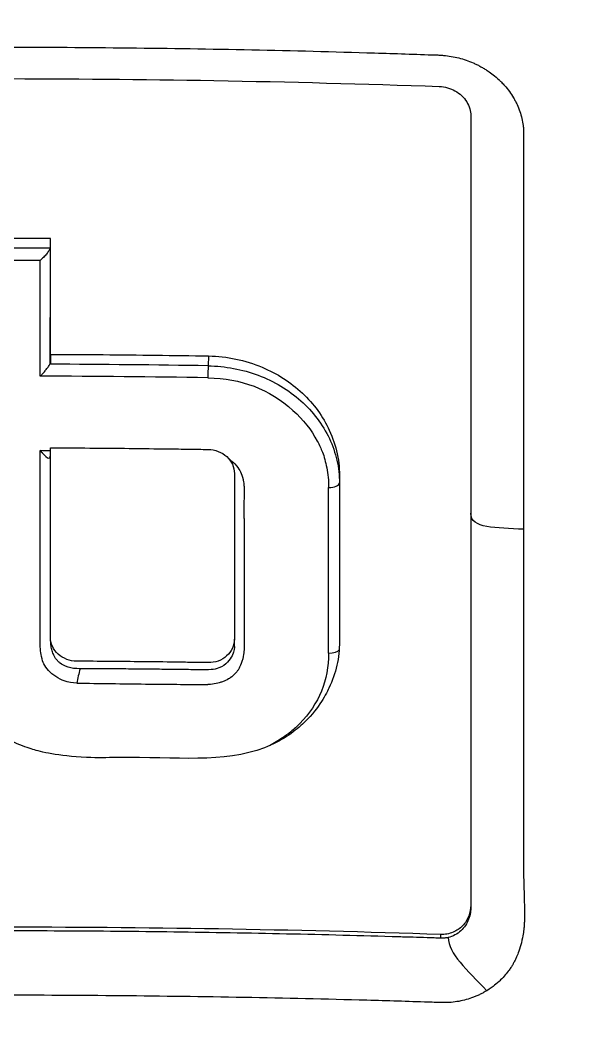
# Model space of a CAD drawing. Header units: millimetres. Extents: x 0 to 4378, y 0 to 2376.
# Drawn here: x 777.65 to 788.69, y 1218.97 to 1238.5 of the extents above; entities that cross this region are included whole.
import ezdxf

# ---------------------------------------------------------------- set-up
doc = ezdxf.new("R2010")
doc.units = ezdxf.units.MM
doc.header["$LTSCALE"] = 0.2

# ---------------------------------------------------------------- blocks, each defined once
blk = doc.blocks.new('Blk$A22R2-0W24F')
for p, q in [((4.109, 629.682), (4.099, 629.49)), ((6.661, 627.288), (6.661, 627.204)), ((6.661, 627.204), (6.661, 627.204)), ((6.661, 627.204), (6.661, 624.108)), ((4.612, 625.011), (4.612, 625.01)), ((4.612, 624.153), (4.612, 624.151)), ((4.612, 624.011), (4.612, 624.151)), ((4.612, 624.011), (4.612, 624.011)), ((6.661, 624.108), (6.661, 624.077)), ((9.223, 618.959), (9.223, 618.907)), ((8.636, 618.388), (8.636, 618.315))]:
    blk.add_line(p, q)
for centre, major_axis, ratio, start_param, end_param in [((-0.038, 580.584), (112.94, 0.001), 0.455035, 1.561382, 1.579529), ((1.011, 573.439), (-0.006, -121.689), 0.000108, 2.051554, 2.07261), ((-0.039, 580.395), (112.94, 0), 0.455035, 1.561444, 1.579474), ((-0.038, 580.087), (112.777, 0.001), 0.456318, 1.563155, 1.577755), ((0.805, 573.431), (-0.007, -121.311), 0.000144, 2.0493, 2.070401), ((-0.045, 577.037), (115.256, 0.001), 0.455395, 1.534828, 1.561593), ((4.102, 629.348), (-0.003, -0.2), 0.031982, 3.927441, 5.191549), ((-0.044, 576.762), (115.144, 0.001), 0.456195, 1.534844, 1.563257), ((1.217, 659.411), (66.45, -1), 0.475089, 4.713614, 4.716646), ((5.034, 628.893), (0.611, 1.338), 0.127091, 3.541802, 3.562666), ((6.461, 627.204), (0.2, 0), 0.443947, 4.656815, 6.283178), ((6.409, 573.647), (-0.012, -120.439), 0.000332, 2.001047, 2.030795), ((6.461, 623.965), (0.2, 0), 0.417098, 4.657598, 6.058479), ((1.649, 623.457), (0.162, 0.672), 0.107956, 1.419805, 1.839614), ((1.365, 651.283), (-86.564, 1.586), 0.323181, 1.578695, 1.59423), ((1.365, 651.283), (-86.564, 1.586), 0.323181, 1.59423, 1.60826)]:
    blk.add_ellipse(centre, major_axis=major_axis, ratio=ratio, start_param=start_param, end_param=end_param)
for points, knots in [([(-0.102, 651.991), (0.156, 651.991), (0.426, 651.989), (0.708, 651.985), (0.969, 651.981), (1.24, 651.974), (1.522, 651.965), (2.03, 651.949), (2.571, 651.923), (3.144, 651.885), (3.658, 651.85), (4.197, 651.806), (4.762, 651.749), (5.279, 651.698), (5.816, 651.635), (6.375, 651.56), (6.892, 651.491), (7.427, 651.411), (7.98, 651.318), (8.497, 651.231), (9.029, 651.133), (9.575, 651.022), (10.58, 650.818), (11.633, 650.572), (12.731, 650.273), (12.936, 650.217), (13.143, 650.159), (13.351, 650.099), (13.946, 649.928), (14.776, 649.679), (15.827, 649.315), (16.69, 649.016), (17.702, 648.638), (18.847, 648.151), (19.745, 647.769), (20.726, 647.32), (21.777, 646.785), (22.671, 646.331), (23.617, 645.815), (24.604, 645.226), (24.965, 645.011), (25.332, 644.785), (25.703, 644.55), (26.248, 644.205), (26.785, 643.848), (27.314, 643.482), (28.197, 642.871), (29.058, 642.23), (29.896, 641.561), (30.318, 641.224), (30.733, 640.88), (31.143, 640.53), (31.547, 640.184), (31.945, 639.832), (32.336, 639.473), (33.125, 638.75), (33.888, 638), (34.625, 637.226), (34.993, 636.839), (35.354, 636.446), (35.709, 636.047), (35.783, 635.963), (35.857, 635.879), (35.931, 635.795), (36.024, 635.689), (36.303, 635.373), (36.752, 634.833), (37.025, 634.503), (37.361, 634.089), (37.752, 633.585), (38.042, 633.21), (38.363, 632.785), (38.709, 632.306), (38.858, 632.099), (39.012, 631.882), (39.17, 631.655), (39.317, 631.445), (39.468, 631.225), (39.621, 630.997), (39.741, 630.818), (39.863, 630.635), (39.986, 630.445), (40.157, 630.185), (40.324, 629.922), (40.489, 629.658), (40.63, 629.433), (40.768, 629.206), (40.905, 628.979), (41.042, 628.751), (41.177, 628.522), (41.31, 628.293), (41.447, 628.057), (41.587, 627.809), (41.717, 627.576), (41.839, 627.358), (41.951, 627.154), (42.086, 626.901), (42.22, 626.649), (42.377, 626.35), (42.524, 626.064), (42.67, 625.777), (42.806, 625.503), (42.944, 625.218), (43.044, 625.011), (43.143, 624.805), (43.24, 624.598), (43.276, 624.52), (43.312, 624.442), (43.348, 624.364), (43.48, 624.078), (43.609, 623.79), (43.735, 623.502), (43.798, 623.358), (43.86, 623.214), (43.922, 623.069), (43.984, 622.924), (44.044, 622.779), (44.105, 622.634), (44.225, 622.343), (44.342, 622.051), (44.457, 621.758), (44.686, 621.173), (44.903, 620.582), (45.11, 619.989), (45.213, 619.692), (45.313, 619.394), (45.41, 619.095), (45.508, 618.797), (45.602, 618.497), (45.694, 618.197), (45.739, 618.046), (45.784, 617.896), (45.828, 617.745), (45.872, 617.595), (45.916, 617.444), (45.959, 617.293), (46.041, 616.999), (46.121, 616.704), (46.197, 616.409), (46.2, 616.401), (46.202, 616.392), (46.204, 616.384), (46.283, 616.08), (46.358, 615.775), (46.43, 615.469), (46.502, 615.164), (46.57, 614.858), (46.636, 614.551), (46.668, 614.397), (46.7, 614.243), (46.731, 614.09), (46.762, 613.936), (46.792, 613.782), (46.821, 613.628), (46.879, 613.319), (46.934, 613.011), (46.986, 612.701), (47.017, 612.518), (47.046, 612.336), (47.074, 612.153), (47.075, 612.15), (47.076, 612.146), (47.076, 612.142), (47.085, 612.085), (47.104, 611.961), (47.132, 611.771), (47.153, 611.627), (47.178, 611.446), (47.207, 611.226), (47.223, 611.108), (47.24, 610.979), (47.257, 610.839), (47.274, 610.695), (47.293, 610.539), (47.312, 610.372), (47.325, 610.256), (47.338, 610.134), (47.351, 610.007), (47.354, 609.972), (47.358, 609.938), (47.361, 609.904), (47.397, 609.546), (47.425, 609.233), (47.446, 608.967), (47.497, 608.315), (47.514, 607.942), (47.519, 607.852), (47.533, 607.598), (47.544, 607.344), (47.553, 607.09), (47.564, 606.777), (47.571, 606.463), (47.575, 606.15), (47.577, 606.01), (47.578, 605.869), (47.579, 605.729), (47.58, 605.556), (47.58, 605.383), (47.579, 605.209), (47.577, 605.009), (47.575, 604.809), (47.571, 604.609), (47.565, 604.253), (47.555, 603.198), (47.41, 601.452), (47.408, 601.422), (47.405, 601.392), (47.403, 601.362), (47.299, 600.143), (47.151, 598.927), (46.96, 597.718), (46.81, 596.776), (46.635, 595.838), (46.435, 594.905), (46.371, 594.611), (46.306, 594.317), (46.237, 594.024), (45.952, 592.801), (45.624, 591.588), (45.254, 590.388), (45.152, 590.058), (45.047, 589.729), (44.939, 589.401), (44.855, 589.145), (44.765, 588.877), (44.668, 588.596), (44.479, 588.052), (44.266, 587.461), (44.021, 586.825), (43.912, 586.541), (43.797, 586.248), (43.676, 585.947), (43.562, 585.663), (43.443, 585.372), (43.317, 585.074), (43.198, 584.791), (43.073, 584.502), (42.943, 584.207), (42.923, 584.162), (42.903, 584.116), (42.882, 584.07), (42.779, 583.838), (42.67, 583.596), (42.555, 583.346), (42.313, 582.817), (42.042, 582.248), (41.74, 581.641), (41.476, 581.11), (41.187, 580.55), (40.872, 579.961), (40.329, 578.947), (39.706, 577.849), (38.988, 576.679), (38.47, 575.834), (37.903, 574.951), (37.281, 574.036)], [0, 0, 0, 0, 0.0108915, 0.0108915, 0.0108915, 0.020974, 0.020974, 0.020974, 0.0391503, 0.0391503, 0.0391503, 0.0554178, 0.0554178, 0.0554178, 0.0702751, 0.0702751, 0.0702751, 0.0840358, 0.0840358, 0.0840358, 0.0969119, 0.0969119, 0.0969119, 0.1205769, 0.1205769, 0.1205769, 0.125, 0.125, 0.125, 0.1638961, 0.1638961, 0.1638961, 0.1958374, 0.1958374, 0.1958374, 0.2208888, 0.2208888, 0.2208888, 0.2422005, 0.2422005, 0.2422005, 0.25, 0.25, 0.25, 0.2678209, 0.2678209, 0.2678209, 0.2975362, 0.2975362, 0.2975362, 0.3125, 0.3125, 0.3125, 0.3272656, 0.3272656, 0.3272656, 0.3570095, 0.3570095, 0.3570095, 0.3718814, 0.3718814, 0.3718814, 0.375, 0.375, 0.375, 0.3991671, 0.3991671, 0.3991671, 0.4139157, 0.4139157, 0.4139157, 0.4249028, 0.4249028, 0.4249028, 0.429655, 0.429655, 0.429655, 0.4340613, 0.4340613, 0.4340613, 0.4375, 0.4375, 0.4375, 0.4468814, 0.4468814, 0.4468814, 0.4548932, 0.4548932, 0.4548932, 0.4629051, 0.4629051, 0.4629051, 0.4712008, 0.4712008, 0.4712008, 0.4789288, 0.4789288, 0.4789288, 0.4866568, 0.4866568, 0.4866568, 0.4943848, 0.4943848, 0.4943848, 0.5, 0.5, 0.5, 0.502414, 0.502414, 0.502414, 0.5112437, 0.5112437, 0.5112437, 0.5156585, 0.5156585, 0.5156585, 0.5200734, 0.5200734, 0.5200734, 0.528903, 0.528903, 0.528903, 0.5465624, 0.5465624, 0.5465624, 0.555392, 0.555392, 0.555392, 0.5642217, 0.5642217, 0.5642217, 0.5686366, 0.5686366, 0.5686366, 0.5730514, 0.5730514, 0.5730514, 0.5816327, 0.5816327, 0.5816327, 0.5818813, 0.5818813, 0.5818813, 0.5907202, 0.5907202, 0.5907202, 0.5995591, 0.5995591, 0.5995591, 0.6039786, 0.6039786, 0.6039786, 0.6083981, 0.6083981, 0.6083981, 0.6172371, 0.6172371, 0.6172371, 0.622449, 0.622449, 0.622449, 0.6229413, 0.6229413, 0.6229413, 0.6298917, 0.6298917, 0.6298917, 0.6351416, 0.6351416, 0.6351416, 0.6379546, 0.6379546, 0.6379546, 0.6408496, 0.6408496, 0.6408496, 0.6428571, 0.6428571, 0.6428571, 0.6433986, 0.6433986, 0.6433986, 0.6491487, 0.6491487, 0.6491487, 0.6632653, 0.6632653, 0.6632653, 0.6704637, 0.6704637, 0.6704637, 0.6793393, 0.6793393, 0.6793393, 0.6833065, 0.6833065, 0.6833065, 0.6882149, 0.6882149, 0.6882149, 0.6938776, 0.6938776, 0.6938776, 0.7239727, 0.7239727, 0.7239727, 0.7244898, 0.7244898, 0.7244898, 0.7589042, 0.7589042, 0.7589042, 0.7857143, 0.7857143, 0.7857143, 0.7941949, 0.7941949, 0.7941949, 0.8295621, 0.8295621, 0.8295621, 0.8392857, 0.8392857, 0.8392857, 0.849008, 0.849008, 0.849008, 0.8678821, 0.8678821, 0.8678821, 0.876305, 0.876305, 0.876305, 0.8842189, 0.8842189, 0.8842189, 0.8917062, 0.8917062, 0.8917062, 0.8928571, 0.8928571, 0.8928571, 0.9031342, 0.9031342, 0.9031342, 0.9247967, 0.9247967, 0.9247967, 0.9437386, 0.9437386, 0.9437386, 0.9764071, 0.9764071, 0.9764071, 1, 1, 1, 1]), ([(-0.102, 648.438), (0.137, 648.439), (0.775, 648.439), (2.256, 648.363), (2.846, 648.318), (3.826, 648.222), (4.218, 648.177), (6.163, 647.929), (7.717, 647.643), (10.268, 647.033), (11.281, 646.753), (13.612, 646.018), (14.92, 645.536), (17.91, 644.268), (19.566, 643.436), (23.279, 641.257), (25.287, 639.831), (27.639, 637.818), (28.123, 637.384), (28.831, 636.715), (29.063, 636.491), (29.52, 636.039), (29.745, 635.81), (30.083, 635.459), (30.196, 635.34), (30.533, 634.981), (30.751, 634.743), (31.179, 634.265), (31.387, 634.026), (31.695, 633.664), (31.797, 633.543), (32.004, 633.293), (32.11, 633.164), (32.318, 632.906), (32.422, 632.777), (32.731, 632.385), (32.936, 632.117), (33.317, 631.61), (33.5, 631.36), (33.858, 630.859), (34.031, 630.61), (34.546, 629.849), (34.878, 629.331), (35.535, 628.253), (35.861, 627.686), (36.44, 626.618), (36.695, 626.12), (37.019, 625.451), (37.086, 625.31), (37.418, 624.602), (37.667, 624.033), (38.019, 623.169), (38.133, 622.879), (38.352, 622.302), (38.458, 622.012), (38.662, 621.43), (38.759, 621.142), (38.9, 620.703), (38.948, 620.554), (39.038, 620.263), (39.08, 620.122), (39.167, 619.828), (39.21, 619.681), (39.329, 619.26), (39.406, 618.973), (40.042, 616.5), (40.401, 614.267), (40.565, 611.813), (40.577, 611.605), (40.597, 611.188), (40.606, 610.984), (40.619, 610.583), (40.623, 610.385), (40.629, 609.994), (40.631, 609.803), (40.63, 609.424), (40.629, 609.235), (40.62, 608.695), (40.609, 608.334), (40.562, 607.294), (40.51, 606.608), (40.413, 605.663), (40.38, 605.37), (40.325, 604.94), (40.307, 604.803), (40.251, 604.398), (40.211, 604.132), (40.129, 603.617), (40.086, 603.37), (39.957, 602.658), (39.863, 602.195), (39.581, 600.926), (39.374, 600.125), (38.965, 598.735), (38.775, 598.143), (38.262, 596.676), (37.92, 595.806), (37.358, 594.521), (37.163, 594.096), (36.857, 593.463), (36.754, 593.253), (36.595, 592.94), (36.541, 592.836), (36.461, 592.68), (36.434, 592.628), (36.393, 592.55), (36.379, 592.524), (36.352, 592.472), (36.338, 592.446), (36.325, 592.42)], [0.000492, 0.000492, 0.000492, 0.000492, 0.070477, 0.070477, 0.116784, 0.116784, 0.147598, 0.147598, 0.270163, 0.270163, 0.35129, 0.35129, 0.459378, 0.459378, 0.603543, 0.603543, 0.795477, 0.795477, 0.846759, 0.846759, 0.872247, 0.872247, 0.897546, 0.897546, 0.910816, 0.910816, 0.936058, 0.936058, 0.961053, 0.961053, 0.973407, 0.973407, 0.986612, 0.986612, 0.999925, 0.999925, 1.026343, 1.026343, 1.051465, 1.051465, 1.076258, 1.076258, 1.125243, 1.125243, 1.177878, 1.177878, 1.224985, 1.224985, 1.237745, 1.237745, 1.287061, 1.287061, 1.311764, 1.311764, 1.336615, 1.336615, 1.361333, 1.361333, 1.372959, 1.372959, 1.384222, 1.384222, 1.395507, 1.395507, 1.41867, 1.41867, 1.596072, 1.596072, 1.612752, 1.612752, 1.628768, 1.628768, 1.644172, 1.644172, 1.659003, 1.659003, 1.673475, 1.673475, 1.702106, 1.702106, 1.756638, 1.756638, 1.781274, 1.781274, 1.792708, 1.792708, 1.814679, 1.814679, 1.835454, 1.835454, 1.874477, 1.874477, 1.942807, 1.942807, 1.994085, 1.994085, 2.070998, 2.070998, 2.109452, 2.109452, 2.128666, 2.128666, 2.138273, 2.138273, 2.143077, 2.143077, 2.145479, 2.145479, 2.147874, 2.147874, 2.147874, 2.147874]), ([(-0.102, 645.314), (-0.044, 645.315), (0, 645.315), (0.1, 645.314), (0.151, 645.314), (0.303, 645.313), (0.404, 645.312), (0.711, 645.306), (0.917, 645.301), (1.557, 645.278), (1.994, 645.254), (3.505, 645.141), (4.595, 645.01), (8.024, 644.454), (10.361, 643.862), (13.132, 642.911), (13.642, 642.725), (15.381, 642.053), (16.59, 641.521), (18.503, 640.569), (19.224, 640.183), (20.853, 639.249), (21.752, 638.687), (23.396, 637.568), (24.145, 637.019), (25.264, 636.138), (25.647, 635.824), (27.921, 633.889), (29.652, 632.105), (31.949, 629.222), (32.661, 628.234), (33.981, 626.196), (34.59, 625.145), (35.685, 623.011), (36.173, 621.93), (37.039, 619.721), (37.417, 618.593), (39.027, 612.839), (39.352, 608.059), (38.536, 602.219), (38.331, 601.128), (37.688, 598.424), (37.186, 596.825), (36.263, 594.482), (35.927, 593.711), (35.198, 592.189), (34.807, 591.438), (34.388, 590.701)], [0.000001, 0.000001, 0.000001, 0.000001, 0.017289, 0.017289, 0.034993, 0.034993, 0.070506, 0.070506, 0.142461, 0.142461, 0.294734, 0.294734, 0.67969, 0.67969, 1.52071, 1.52071, 1.712137, 1.712137, 2.17847, 2.17847, 2.468632, 2.468632, 2.845677, 2.845677, 3.177241, 3.177241, 3.354712, 3.354712, 4.246918, 4.246918, 4.688059, 4.688059, 5.129475, 5.129475, 5.562211, 5.562211, 5.997516, 5.997516, 7.753462, 7.753462, 8.159608, 8.159608, 8.770872, 8.770872, 9.07783, 9.07783, 9.385555, 9.385555, 9.385555, 9.385555]), ([(0.001, 635.713), (0.801, 635.712), (1.601, 635.708), (2.4, 635.7), (3.2, 635.692), (4, 635.68), (4.8, 635.664), (5.599, 635.648), (6.398, 635.628), (7.197, 635.604), (7.596, 635.592), (7.995, 635.579), (8.394, 635.565), (8.444, 635.564), (8.494, 635.562), (8.544, 635.56), (8.569, 635.559), (8.594, 635.559), (8.619, 635.557), (8.644, 635.556), (8.668, 635.554), (8.693, 635.552), (8.793, 635.543), (8.892, 635.526), (8.989, 635.501), (9.085, 635.476), (9.18, 635.444), (9.27, 635.404), (9.293, 635.394), (9.315, 635.384), (9.338, 635.373), (9.349, 635.368), (9.36, 635.362), (9.371, 635.357), (9.376, 635.354), (9.382, 635.351), (9.387, 635.348), (9.392, 635.345), (9.398, 635.342), (9.403, 635.339), (9.425, 635.328), (9.446, 635.316), (9.467, 635.303), (9.478, 635.297), (9.488, 635.291), (9.499, 635.285), (9.509, 635.278), (9.519, 635.272), (9.529, 635.265), (9.54, 635.258), (9.55, 635.252), (9.56, 635.245), (9.593, 635.222), (9.626, 635.199), (9.657, 635.174), (9.699, 635.142), (9.738, 635.108), (9.775, 635.073), (9.791, 635.058), (9.807, 635.043), (9.823, 635.027)], [-0.2887059, -0.2887059, -0.2887059, -0.2887059, -0.2541581, -0.2541581, -0.2541581, -0.2195873, -0.2195873, -0.2195873, -0.1850229, -0.1850229, -0.1850229, -0.1677408, -0.1677408, -0.1677408, -0.1655805, -0.1655805, -0.1655805, -0.1645003, -0.1645003, -0.1645003, -0.1634202, -0.1634202, -0.1634202, -0.1590997, -0.1590997, -0.1590997, -0.1547791, -0.1547791, -0.1547791, -0.153699, -0.153699, -0.153699, -0.1531589, -0.1531589, -0.1531589, -0.1528889, -0.1528889, -0.1528889, -0.1526188, -0.1526188, -0.1526188, -0.1515387, -0.1515387, -0.1515387, -0.1509986, -0.1509986, -0.1509986, -0.1504586, -0.1504586, -0.1504586, -0.1499185, -0.1499185, -0.1499185, -0.1481076, -0.1481076, -0.1481076, -0.1457567, -0.1457567, -0.1457567, -0.1447486, -0.1447486, -0.1447486, -0.1447486]), ([(-8.608, 634.947), (-7.146, 634.998), (-5.683, 635.036), (-2.812, 635.085), (-1.409, 635.097), (1.404, 635.097), (2.808, 635.084), (5.68, 635.034), (7.145, 634.996), (8.609, 634.945)], [-1.723661, -1.723661, -1.723661, -1.723661, -1.283811, -1.283811, -0.862142, -0.862142, -0.440299, -0.440299, -0.000001, -0.000001, -0.000001, -0.000001]), ([(8.609, 634.945), (8.664, 634.943), (8.718, 634.934), (8.822, 634.905), (8.87, 634.885), (8.963, 634.833), (9.007, 634.801), (9.084, 634.728), (9.117, 634.688), (9.17, 634.603), (9.19, 634.557), (9.216, 634.466), (9.223, 634.42), (9.223, 634.375)], [-0.09818224, -0.09818224, -0.09818224, -0.09818224, -0.08163434, -0.08163434, -0.06586622, -0.06586622, -0.04902056, -0.04902056, -0.0323577, -0.0323577, -0.01585951, -0.01585951, -0.00000099, -0.00000099, -0.00000099, -0.00000099]), ([(9.823, 635.027), (9.843, 635.006), (9.863, 634.985), (9.882, 634.963), (9.916, 634.925), (9.947, 634.886), (9.977, 634.846), (10.006, 634.805), (10.033, 634.764), (10.058, 634.721), (10.071, 634.7), (10.083, 634.678), (10.094, 634.657), (10.106, 634.635), (10.116, 634.613), (10.127, 634.591), (10.167, 634.503), (10.199, 634.412), (10.22, 634.319), (10.231, 634.273), (10.239, 634.226), (10.245, 634.179), (10.248, 634.156), (10.25, 634.132), (10.251, 634.109), (10.253, 634.085), (10.254, 634.062), (10.254, 634.039), (10.254, 634.015), (10.254, 633.992), (10.254, 633.968), (10.254, 633.945), (10.254, 633.921), (10.254, 633.898), (10.254, 633.851), (10.254, 633.804), (10.254, 633.757), (10.254, 633.57), (10.254, 633.382), (10.254, 633.194), (10.254, 632.441), (10.254, 631.684), (10.254, 630.922), (10.254, 629.398), (10.254, 627.856), (10.254, 626.298)], [-0.1447486, -0.1447486, -0.1447486, -0.1447486, -0.1434058, -0.1434058, -0.1434058, -0.1410549, -0.1410549, -0.1410549, -0.138704, -0.138704, -0.138704, -0.1375285, -0.1375285, -0.1375285, -0.1363531, -0.1363531, -0.1363531, -0.1316512, -0.1316512, -0.1316512, -0.1293003, -0.1293003, -0.1293003, -0.1281249, -0.1281249, -0.1281249, -0.1269494, -0.1269494, -0.1269494, -0.125774, -0.125774, -0.125774, -0.1245985, -0.1245985, -0.1245985, -0.1222476, -0.1222476, -0.1222476, -0.1128439, -0.1128439, -0.1128439, -0.0752293, -0.0752293, -0.0752293, 0, 0, 0, 0]), ([(9.223, 634.375), (9.223, 631.928), (9.223, 629.437), (9.223, 624.296), (9.223, 621.649), (9.223, 618.959)], [-1.719587, -1.719587, -1.719587, -1.719587, -0.870829, -0.870829, -0.000001, -0.000001, -0.000001, -0.000001]), ([(1.017, 631.785), (1.014, 631.778), (1.01, 631.771), (1.006, 631.762), (1.002, 631.754), (0.996, 631.744), (0.991, 631.734), (0.985, 631.725), (0.979, 631.715), (0.972, 631.705), (0.965, 631.694), (0.957, 631.683), (0.948, 631.672), (0.931, 631.65), (0.91, 631.628), (0.888, 631.607), (0.866, 631.585), (0.844, 631.566), (0.824, 631.548)], [0, 0, 0, 0, 0.103921, 0.103921, 0.103921, 0.219411, 0.219411, 0.219411, 0.342901, 0.342901, 0.342901, 0.470879, 0.470879, 0.470879, 0.734386, 0.734386, 0.734386, 1, 1, 1, 1]), ([(1.025, 630.329), (1.025, 630.323), (1.025, 630.342), (1.025, 630.369), (1.025, 630.389), (1.025, 630.47), (1.025, 630.531), (1.025, 630.6), (1.025, 630.607), (1.025, 630.614)], [0.18396725, 0.18396725, 0.18396725, 0.18396725, 0.18607297, 0.18607297, 0.19239068, 0.19239068, 0.21134861, 0.21134861, 0.21352197, 0.21352197, 0.21352197, 0.21352197]), ([(1.025, 629.714), (1.025, 629.665), (1.025, 629.616), (1.025, 629.567), (1.025, 629.551), (1.022, 629.536), (1.015, 629.521)], [-1, -1, -1, -1, -0.2405559, -0.2405559, -0.2405559, 0, 0, 0, 0]), ([(1.025, 629.714), (1.368, 629.713), (1.711, 629.711), (2.053, 629.708), (2.396, 629.705), (2.739, 629.701), (3.081, 629.697), (3.424, 629.693), (3.767, 629.689), (4.109, 629.682)], [-1, -1, -1, -1, -0.666667, -0.666667, -0.666667, -0.333333, -0.333333, -0.333333, 0, 0, 0, 0]), ([(4.109, 629.682), (4.288, 629.68), (4.467, 629.659), (4.818, 629.585), (4.989, 629.531), (5.445, 629.34), (5.714, 629.168), (6.162, 628.747), (6.341, 628.499), (6.533, 628.082), (6.585, 627.927), (6.652, 627.61), (6.666, 627.449), (6.661, 627.288)], [-0.4066496, -0.4066496, -0.4066496, -0.4066496, -0.3530901, -0.3530901, -0.2996138, -0.2996138, -0.2036808, -0.2036808, -0.1075118, -0.1075118, -0.053792, -0.053792, 0, 0, 0, 0]), ([(0.824, 629.288), (0.827, 629.292), (0.831, 629.295), (0.851, 629.314), (0.868, 629.331), (0.9, 629.366), (0.915, 629.385), (0.948, 629.427), (0.964, 629.447), (0.985, 629.475), (0.992, 629.485), (1.005, 629.503), (1.012, 629.513), (1.015, 629.521)], [-0.00147192, -0.00147192, -0.00147192, -0.00147192, 0, 0, 0.0072917, 0.0072917, 0.01459354, 0.01459354, 0.02333481, 0.02333481, 0.02819873, 0.02819873, 0.03286728, 0.03286728, 0.03286728, 0.03286728]), ([(4.099, 629.49), (4.266, 629.487), (4.433, 629.471), (4.761, 629.409), (4.922, 629.364), (5.231, 629.247), (5.379, 629.176), (5.658, 629.009), (5.788, 628.913), (6.026, 628.702), (6.133, 628.586), (6.32, 628.339), (6.4, 628.207), (6.53, 627.933), (6.579, 627.79), (6.645, 627.5), (6.661, 627.352), (6.661, 627.204)], [0, 0, 0, 0, 0.125, 0.125, 0.25, 0.25, 0.375, 0.375, 0.5, 0.5, 0.625, 0.625, 0.75, 0.75, 0.875, 0.875, 0.9999829, 0.9999829, 0.9999829, 0.9999829]), ([(9.223, 629.515), (9.223, 629.246), (9.223, 628.929), (9.223, 628.565), (9.223, 627.765), (9.223, 627.112), (9.223, 626.611)], [0.6586998, 0.6586998, 0.6586998, 0.6586998, 0.75, 0.75, 0.75, 0.9999584, 0.9999584, 0.9999584, 0.9999584]), ([(4.094, 629.256), (4.744, 629.245), (5.293, 629.036), (5.755, 628.618), (5.954, 628.438), (6.113, 628.238), (6.23, 628.018), (6.269, 627.946), (6.302, 627.875), (6.33, 627.804), (6.363, 627.718), (6.391, 627.616), (6.414, 627.498), (6.438, 627.376), (6.45, 627.249), (6.45, 627.116)], [-1, -1, -1, -1, -0.5, -0.5, -0.5, -0.285714, -0.285714, -0.285714, -0.2, -0.2, -0.2, -0.114286, -0.114286, -0.114286, 0, 0, 0, 0]), ([(6.661, 624.108), (6.662, 623.952), (6.646, 623.796), (6.578, 623.491), (6.526, 623.343), (6.382, 623.041), (6.23, 622.762), (5.768, 622.335), (5.526, 622.159), (4.404, 621.728), (3.487, 621.854), (2.09, 621.84), (1.975, 621.832), (1.161, 621.87), (0.836, 621.953), (0.504, 622.053), (0.184, 622.167), (-0.384, 622.613), (-0.577, 622.84), (-0.894, 623.389), (-0.985, 623.683), (-1.037, 624.217), (-1.026, 624.643), (-1.029, 625.892), (-1.029, 626.894), (-1.024, 627.889)], [-1.490546, -1.490546, -1.490546, -1.490546, -1.372171, -1.372171, -1.254036, -1.254036, -1.123299, -1.123299, -1.043679, -1.043679, -0.850826, -0.850826, -0.807838, -0.807838, -0.709589, -0.709589, -0.595224, -0.595224, -0.510831, -0.510831, -0.413449, -0.413449, -0.333919, -0.333919, 0, 0, 0, 0]), ([(0.825, 625.216), (0.825, 625.294), (0.825, 625.376), (0.825, 625.463), (0.824, 626.129), (0.824, 626.923), (0.824, 627.84)], [0.4692144, 0.4692144, 0.4692144, 0.4692144, 0.5, 0.5, 0.5, 1, 1, 1, 1]), ([(4.612, 624.153), (4.612, 624.029), (4.558, 623.912), (4.414, 623.783), (4.358, 623.749), (4.233, 623.704), (4.167, 623.694), (3.993, 623.696), (3.886, 623.698), (3.673, 623.701), (3.566, 623.703), (3.246, 623.707), (3.032, 623.71), (2.605, 623.714), (2.392, 623.716), (1.965, 623.72), (1.751, 623.721), (1.47, 623.723), (1.404, 623.735), (1.279, 623.783), (1.223, 623.818), (1.079, 623.95), (1.025, 624.068), (1.025, 624.27), (1.025, 624.347), (1.025, 624.502), (1.025, 624.58), (1.025, 624.812), (1.025, 624.967), (1.025, 625.431), (1.025, 625.74), (1.025, 626.356), (1.025, 626.664), (1.025, 627.124), (1.025, 627.277), (1.025, 627.583), (1.025, 627.736), (1.025, 627.889)], [0, 0, 0, 0, 0.049586, 0.049586, 0.074046, 0.074046, 0.09857, 0.09857, 0.137167, 0.137167, 0.175764, 0.175764, 0.252958, 0.252958, 0.330152, 0.330152, 0.407345, 0.407345, 0.43188, 0.43188, 0.45635, 0.45635, 0.505944, 0.505944, 0.536823, 0.536823, 0.567702, 0.567702, 0.629461, 0.629461, 0.752975, 0.752975, 0.876487, 0.876487, 0.938244, 0.938244, 1, 1, 1, 1]), ([(1.025, 627.889), (1.282, 627.888), (1.538, 627.887), (1.794, 627.885), (2.05, 627.883), (2.306, 627.881), (2.563, 627.878), (2.819, 627.875), (3.075, 627.872), (3.331, 627.869), (3.459, 627.867), (3.587, 627.866), (3.715, 627.864), (3.843, 627.862), (3.971, 627.86), (4.099, 627.858), (4.167, 627.857), (4.233, 627.844), (4.296, 627.82), (4.358, 627.796), (4.414, 627.761), (4.462, 627.718), (4.558, 627.63), (4.612, 627.513), (4.612, 627.39), (4.612, 627.123), (4.612, 626.854), (4.612, 626.585), (4.612, 626.316), (4.612, 626.047), (4.612, 625.777), (4.612, 625.507), (4.612, 625.237), (4.612, 624.966), (4.612, 624.831), (4.612, 624.695), (4.612, 624.56), (4.612, 624.492), (4.612, 624.424), (4.612, 624.356), (4.612, 624.288), (4.612, 624.22), (4.612, 624.153)], [0, 0, 0, 0, 0.102758, 0.102758, 0.102758, 0.205514, 0.205514, 0.205514, 0.30827, 0.30827, 0.30827, 0.359648, 0.359648, 0.359648, 0.411026, 0.411026, 0.411026, 0.438236, 0.438236, 0.438236, 0.465377, 0.465377, 0.465377, 0.5204, 0.5204, 0.5204, 0.640302, 0.640302, 0.640302, 0.760202, 0.760202, 0.760202, 0.880101, 0.880101, 0.880101, 0.94005, 0.94005, 0.94005, 0.970025, 0.970025, 0.970025, 1, 1, 1, 1]), ([(1.025, 625.111), (1.025, 625.133), (1.025, 625.155), (1.025, 625.178), (1.026, 625.281), (1.026, 625.39), (1.026, 625.505), (1.025, 625.562), (1.025, 625.618), (1.025, 625.672), (1.025, 625.844), (1.025, 626.004), (1.025, 626.156), (1.025, 626.802), (1.025, 627.288), (1.025, 627.611), (1.025, 627.66), (1.025, 627.706), (1.025, 627.748)], [0.4491944, 0.4491944, 0.4491944, 0.4491944, 0.4583706, 0.4583706, 0.4583706, 0.5, 0.5, 0.5, 0.5254102, 0.5254102, 0.5254102, 0.6055924, 0.6055924, 0.6055924, 0.9475603, 0.9475603, 0.9475603, 1, 1, 1, 1]), ([(4.546, 627.64), (4.57, 627.622), (4.611, 627.59), (4.653, 627.54), (4.691, 627.494), (4.715, 627.452), (4.732, 627.417), (4.749, 627.38), (4.768, 627.332), (4.782, 627.271), (4.783, 627.266), (4.786, 627.251), (4.79, 627.225), (4.793, 627.207), (4.795, 627.19), (4.797, 627.175), (4.798, 627.163), (4.8, 627.148), (4.801, 627.131), (4.803, 627.118), (4.803, 627.109), (4.803, 627.104), (4.804, 627.087), (4.804, 627.06), (4.804, 627.037), (4.804, 626.991), (4.803, 626.957), (4.802, 626.934), (4.801, 626.9), (4.8, 626.867), (4.799, 626.832), (4.798, 626.826), (4.798, 626.819), (4.798, 626.813), (4.797, 626.796), (4.796, 626.774), (4.796, 626.748), (4.795, 626.708), (4.796, 626.685), (4.796, 626.679), (4.796, 626.634), (4.797, 626.604), (4.797, 626.588), (4.797, 626.583), (4.797, 626.578), (4.798, 626.573), (4.798, 626.564), (4.798, 626.556), (4.798, 626.547), (4.799, 626.537), (4.799, 626.529), (4.799, 626.523), (4.799, 626.518), (4.8, 626.513), (4.8, 626.508), (4.805, 626.353), (4.803, 626.273), (4.803, 626.273), (4.803, 626.256), (4.803, 626.238), (4.803, 626.221)], [-1, -1, -1, -1, -0.96875, -0.96875, -0.96875, -0.9375, -0.9375, -0.9375, -0.90625, -0.90625, -0.90625, -0.8984375, -0.8984375, -0.8984375, -0.890625, -0.890625, -0.890625, -0.8828125, -0.8828125, -0.8828125, -0.8768411, -0.8768411, -0.8768411, -0.8541667, -0.8541667, -0.8541667, -0.8333333, -0.8333333, -0.8333333, -0.8159057, -0.8159057, -0.8159057, -0.8125, -0.8125, -0.8125, -0.796875, -0.796875, -0.796875, -0.78125, -0.78125, -0.78125, -0.765625, -0.765625, -0.765625, -0.7626772, -0.7626772, -0.7626772, -0.7578125, -0.7578125, -0.7578125, -0.75, -0.75, -0.75, -0.747665, -0.747665, -0.747665, -0.675, -0.675, -0.675, -0.6654434, -0.6654434, -0.6654434, -0.6654434]), ([(6.661, 627.288), (6.661, 626.762), (6.661, 626.234), (6.661, 625.173), (6.661, 624.642), (6.661, 624.108)], [0.000001, 0.000001, 0.000001, 0.000001, 0.1762141, 0.1762141, 0.3524272, 0.3524272, 0.3524272, 0.3524272]), ([(4.803, 626.221), (4.804, 626.149), (4.804, 626.077), (4.803, 626.004), (4.803, 625.956), (4.803, 625.909), (4.803, 625.861), (4.803, 625.722), (4.804, 625.583), (4.804, 625.445), (4.804, 625.417), (4.804, 625.39), (4.804, 625.362), (4.804, 625.322), (4.804, 625.27), (4.804, 625.206), (4.803, 625.12), (4.803, 625.013), (4.803, 624.884), (4.803, 624.815), (4.803, 624.74), (4.803, 624.659), (4.802, 624.556), (4.802, 624.469), (4.802, 624.397), (4.802, 624.387), (4.802, 624.376), (4.802, 624.366), (4.802, 624.348), (4.802, 624.331), (4.802, 624.315), (4.801, 624.258), (4.802, 624.217), (4.803, 624.195), (4.803, 624.167), (4.804, 624.119), (4.804, 624.052), (4.804, 624.024), (4.803, 623.999), (4.803, 623.977), (4.802, 623.952), (4.8, 623.93), (4.799, 623.911), (4.796, 623.885), (4.792, 623.836), (4.775, 623.767), (4.756, 623.696), (4.734, 623.647), (4.72, 623.617), (4.712, 623.599), (4.702, 623.581), (4.691, 623.563), (4.681, 623.547), (4.67, 623.532), (4.658, 623.516), (4.652, 623.509), (4.647, 623.502), (4.641, 623.496), (4.608, 623.458), (4.57, 623.425), (4.53, 623.397), (4.516, 623.388), (4.487, 623.368), (4.439, 623.346)], [-0.6654434, -0.6654434, -0.6654434, -0.6654434, -0.6257943, -0.6257943, -0.6257943, -0.6, -0.6, -0.6, -0.5167154, -0.5167154, -0.5167154, -0.5, -0.5, -0.5, -0.4590251, -0.4590251, -0.4590251, -0.404157, -0.404157, -0.404157, -0.375, -0.375, -0.375, -0.3125, -0.3125, -0.3125, -0.3060407, -0.3060407, -0.3060407, -0.2940726, -0.2940726, -0.2940726, -0.25, -0.25, -0.25, -0.21875, -0.21875, -0.21875, -0.203867, -0.203867, -0.203867, -0.1875, -0.1875, -0.1875, -0.15625, -0.15625, -0.15625, -0.125, -0.125, -0.125, -0.1132064, -0.1132064, -0.1132064, -0.1029257, -0.1029257, -0.1029257, -0.0982143, -0.0982143, -0.0982143, -0.0714286, -0.0714286, -0.0714286, -0.0535714, -0.0535714, -0.0535714, -0.0535714]), ([(10.254, 626.298), (10.255, 625.01), (10.255, 623.71), (10.255, 622.4), (10.255, 622.149), (10.255, 621.92), (10.254, 621.716), (10.254, 621.383), (10.254, 621.114), (10.253, 620.907), (10.251, 620.285), (10.251, 619.859), (10.253, 619.632), (10.254, 619.546), (10.255, 619.465), (10.257, 619.391), (10.257, 619.341), (10.259, 619.307), (10.262, 619.218), (10.263, 619.169), (10.265, 619.11), (10.268, 619.041), (10.268, 619.036), (10.268, 619.031), (10.268, 619.026), (10.272, 618.938), (10.273, 618.861), (10.273, 618.796), (10.273, 618.764), (10.273, 618.735), (10.272, 618.709), (10.272, 618.695), (10.271, 618.676), (10.27, 618.652), (10.269, 618.64), (10.269, 618.627), (10.268, 618.613), (10.267, 618.603), (10.267, 618.592), (10.266, 618.581), (10.265, 618.573), (10.265, 618.563), (10.264, 618.554), (10.263, 618.54), (10.261, 618.525), (10.26, 618.511), (10.256, 618.474), (10.251, 618.435), (10.245, 618.395), (10.237, 618.351), (10.228, 618.294), (10.211, 618.227), (10.199, 618.177), (10.183, 618.12), (10.162, 618.059), (10.147, 618.018), (10.133, 617.982), (10.118, 617.949), (10.113, 617.938), (10.108, 617.926), (10.103, 617.916), (10.097, 617.904), (10.092, 617.893), (10.087, 617.883), (10.074, 617.858), (10.062, 617.836), (10.052, 617.818), (10.036, 617.789), (10.023, 617.769), (10.015, 617.757), (10.002, 617.736), (9.988, 617.715), (9.973, 617.693), (9.926, 617.629), (9.872, 617.564), (9.806, 617.5), (9.796, 617.49), (9.786, 617.48), (9.775, 617.471), (9.733, 617.432), (9.694, 617.401), (9.66, 617.375), (9.6, 617.33), (9.557, 617.304), (9.534, 617.29)], [-1, -1, -1, -1, -0.571429, -0.571429, -0.571429, -0.517013, -0.517013, -0.517013, -0.428571, -0.428571, -0.428571, -0.285714, -0.285714, -0.285714, -0.251318, -0.251318, -0.251318, -0.22809, -0.22809, -0.22809, -0.215245, -0.215245, -0.215245, -0.214286, -0.214286, -0.214286, -0.190326, -0.190326, -0.190326, -0.178571, -0.178571, -0.178571, -0.170079, -0.170079, -0.170079, -0.165897, -0.165897, -0.165897, -0.16301, -0.16301, -0.16301, -0.160714, -0.160714, -0.160714, -0.15572, -0.15572, -0.15572, -0.142857, -0.142857, -0.142857, -0.122369, -0.122369, -0.122369, -0.107143, -0.107143, -0.107143, -0.098661, -0.098661, -0.098661, -0.095602, -0.095602, -0.095602, -0.092244, -0.092244, -0.092244, -0.084114, -0.084114, -0.084114, -0.071429, -0.071429, -0.071429, -0.062578, -0.062578, -0.062578, -0.035714, -0.035714, -0.035714, -0.032876, -0.032876, -0.032876, -0.020946, -0.020946, -0.020946, 0, 0, 0, 0]), ([(0.987, 623.543), (0.947, 623.585), (0.917, 623.627), (0.897, 623.669), (0.879, 623.707), (0.864, 623.755), (0.85, 623.812), (0.839, 623.864), (0.831, 623.915), (0.827, 623.965), (0.823, 624.012), (0.822, 624.062), (0.823, 624.115), (0.825, 624.171), (0.825, 624.221), (0.825, 624.265), (0.826, 624.346), (0.826, 624.665), (0.825, 625.216)], [0.09375, 0.09375, 0.09375, 0.09375, 0.125, 0.125, 0.125, 0.15625, 0.15625, 0.15625, 0.1875, 0.1875, 0.1875, 0.21875, 0.21875, 0.21875, 0.25, 0.25, 0.25, 0.4692144, 0.4692144, 0.4692144, 0.4692144]), ([(1.126, 623.777), (1.115, 623.793), (1.105, 623.81), (1.096, 623.827), (1.087, 623.844), (1.075, 623.87), (1.063, 623.906), (1.055, 623.932), (1.046, 623.962), (1.039, 623.998), (1.032, 624.036), (1.017, 624.174), (1.026, 624.417)], [0.1118196, 0.1118196, 0.1118196, 0.1118196, 0.125, 0.125, 0.125, 0.1491733, 0.1491733, 0.1491733, 0.1666667, 0.1666667, 0.1666667, 0.3297427, 0.3297427, 0.3297427, 0.3297427]), ([(4.612, 624.011), (4.615, 623.994), (4.616, 623.929), (4.566, 623.829), (4.528, 623.752), (4.451, 623.646), (4.312, 623.592)], [0, 0, 0, 0, 0.2270329, 0.2270329, 0.2270329, 0.4004159, 0.4004159, 0.4004159, 0.4004159]), ([(6.45, 623.882), (6.45, 623.353), (6.264, 622.892), (5.886, 622.504), (5.832, 622.449), (5.773, 622.396), (5.711, 622.345), (5.66, 622.304), (5.607, 622.264), (5.552, 622.226), (5.469, 622.17), (5.383, 622.119), (5.294, 622.073)], [-1, -1, -1, -1, -0.5, -0.5, -0.5, -0.4306206, -0.4306206, -0.4306206, -0.375, -0.375, -0.375, -0.2968883, -0.2968883, -0.2968883, -0.2968883]), ([(1.602, 623.577), (1.511, 623.575), (1.432, 623.587), (1.369, 623.606), (1.298, 623.629), (1.247, 623.66), (1.214, 623.685), (1.199, 623.696), (1.184, 623.709), (1.171, 623.722), (1.154, 623.739), (1.139, 623.758), (1.126, 623.777)], [0, 0, 0, 0, 0.0391751, 0.0391751, 0.0391751, 0.0833333, 0.0833333, 0.0833333, 0.0956643, 0.0956643, 0.0956643, 0.1118196, 0.1118196, 0.1118196, 0.1118196]), ([(1.294, 623.339), (1.238, 623.36), (1.184, 623.387), (1.131, 623.422), (1.076, 623.458), (1.028, 623.498), (0.987, 623.543)], [0.03663506, 0.03663506, 0.03663506, 0.03663506, 0.0625, 0.0625, 0.0625, 0.09375, 0.09375, 0.09375, 0.09375]), ([(4.312, 623.592), (4.267, 623.574), (4.216, 623.563), (4.159, 623.558), (4.093, 623.552), (4.02, 623.553), (3.944, 623.555), (3.828, 623.557), (3.705, 623.558), (3.569, 623.56), (3.451, 623.561), (3.326, 623.563), (3.194, 623.564), (3.075, 623.566), (2.95, 623.567), (2.819, 623.568), (2.764, 623.569), (2.708, 623.569), (2.651, 623.57), (2.583, 623.57), (2.514, 623.571), (2.443, 623.572), (2.183, 623.574), (1.903, 623.576), (1.602, 623.577)], [0.4004159, 0.4004159, 0.4004159, 0.4004159, 0.4570088, 0.4570088, 0.4570088, 0.5226685, 0.5226685, 0.5226685, 0.6227312, 0.6227312, 0.6227312, 0.7095476, 0.7095476, 0.7095476, 0.7873, 0.7873, 0.7873, 0.8197623, 0.8197623, 0.8197623, 0.8583457, 0.8583457, 0.8583457, 1, 1, 1, 1]), ([(4.439, 623.346), (4.423, 623.339), (4.408, 623.332), (4.393, 623.326), (4.373, 623.319), (4.354, 623.312), (4.336, 623.307), (4.312, 623.299), (4.274, 623.289), (4.221, 623.28), (4.167, 623.271), (4.124, 623.268), (4.095, 623.267)], [-0.05357143, -0.05357143, -0.05357143, -0.05357143, -0.04596765, -0.04596765, -0.04596765, -0.03571429, -0.03571429, -0.03571429, -0.01785714, -0.01785714, -0.01785714, 0, 0, 0, 0]), ([(9.223, 618.959), (9.223, 618.888), (9.21, 618.817), (9.158, 618.678), (9.116, 618.611), (9.01, 618.503), (8.948, 618.461), (8.84, 618.416), (8.8, 618.404), (8.718, 618.389), (8.677, 618.386), (8.636, 618.388)], [-0.09630603, -0.09630603, -0.09630603, -0.09630603, -0.07320762, -0.07320762, -0.04828154, -0.04828154, -0.02519492, -0.02519492, -0.01231734, -0.01231734, -0.000001, -0.000001, -0.000001, -0.000001]), ([(9.223, 618.907), (9.223, 618.898), (9.223, 618.89), (9.223, 618.882), (9.222, 618.86), (9.22, 618.838), (9.216, 618.816), (9.209, 618.771), (9.198, 618.727), (9.182, 618.685), (9.149, 618.601), (9.097, 618.522), (9.029, 618.459), (8.995, 618.428), (8.956, 618.4), (8.915, 618.378), (8.873, 618.356), (8.829, 618.339), (8.782, 618.328)], [0, 0, 0, 0, 0.0317634, 0.0317634, 0.0317634, 0.1197849, 0.1197849, 0.1197849, 0.2958279, 0.2958279, 0.2958279, 0.647914, 0.647914, 0.647914, 0.823957, 0.823957, 0.823957, 0.9999999, 0.9999999, 0.9999999, 0.9999999]), ([(8.636, 618.388), (5.75, 618.483), (2.857, 618.53), (-0.037, 618.53), (-2.906, 618.53), (-5.773, 618.483), (-8.635, 618.39)], [0, 0, 0, 0, 0.502185, 0.502185, 0.502185, 1, 1, 1, 1]), ([(8.636, 618.315), (8.628, 618.315), (8.62, 618.315), (8.612, 618.316), (8.601, 618.316), (8.59, 618.316), (8.578, 618.317), (8.555, 618.318), (8.533, 618.318), (8.51, 618.319), (8.418, 618.322), (8.327, 618.325), (8.236, 618.328), (8.144, 618.331), (8.053, 618.333), (7.962, 618.336), (7.939, 618.337), (7.916, 618.338), (7.893, 618.338), (7.87, 618.339), (7.847, 618.34), (7.825, 618.34), (7.779, 618.342), (7.733, 618.343), (7.687, 618.344), (7.322, 618.355), (6.956, 618.365), (6.591, 618.374), (5.859, 618.393), (5.127, 618.408), (4.395, 618.42), (3.663, 618.433), (2.931, 618.442), (2.198, 618.448), (1.466, 618.454), (0.733, 618.457), (0.001, 618.458), (-0.732, 618.458), (-1.465, 618.455), (-2.197, 618.449), (-2.93, 618.443), (-3.662, 618.434), (-4.394, 618.422), (-5.127, 618.409), (-5.859, 618.394), (-6.59, 618.376), (-6.956, 618.367), (-7.322, 618.357), (-7.687, 618.346), (-7.733, 618.345), (-7.779, 618.344), (-7.824, 618.342), (-7.847, 618.342), (-7.87, 618.341), (-7.893, 618.34), (-7.916, 618.34), (-7.939, 618.339), (-7.961, 618.338), (-8.053, 618.336), (-8.144, 618.333), (-8.236, 618.33), (-8.327, 618.327), (-8.418, 618.324), (-8.51, 618.321), (-8.533, 618.321), (-8.555, 618.32), (-8.578, 618.319), (-8.59, 618.319), (-8.601, 618.318), (-8.612, 618.318), (-8.62, 618.318), (-8.627, 618.318), (-8.635, 618.317)], [0, 0, 0, 0, 0.0013857, 0.0013857, 0.0013857, 0.0033723, 0.0033723, 0.0033723, 0.0073454, 0.0073454, 0.0073454, 0.0232379, 0.0232379, 0.0232379, 0.0391303, 0.0391303, 0.0391303, 0.0431034, 0.0431034, 0.0431034, 0.0470765, 0.0470765, 0.0470765, 0.0550227, 0.0550227, 0.0550227, 0.1185925, 0.1185925, 0.1185925, 0.2457321, 0.2457321, 0.2457321, 0.3728716, 0.3728716, 0.3728716, 0.5000112, 0.5000112, 0.5000112, 0.6271507, 0.6271507, 0.6271507, 0.7543218, 0.7543218, 0.7543218, 0.8814771, 0.8814771, 0.8814771, 0.9450548, 0.9450548, 0.9450548, 0.953002, 0.953002, 0.953002, 0.9569756, 0.9569756, 0.9569756, 0.9609492, 0.9609492, 0.9609492, 0.9768436, 0.9768436, 0.9768436, 0.992738, 0.992738, 0.992738, 0.9967116, 0.9967116, 0.9967116, 0.9986984, 0.9986984, 0.9986984, 1, 1, 1, 1]), ([(8.782, 618.328), (8.76, 618.323), (8.738, 618.319), (8.715, 618.317), (8.704, 618.316), (8.692, 618.315), (8.681, 618.315), (8.669, 618.314), (8.658, 618.314), (8.647, 618.315), (8.643, 618.315), (8.64, 618.315), (8.636, 618.315)], [0.0000001, 0.0000001, 0.0000001, 0.0000001, 0.4648523, 0.4648523, 0.4648523, 0.6972784, 0.6972784, 0.6972784, 0.9297046, 0.9297046, 0.9297046, 0.9999999, 0.9999999, 0.9999999, 0.9999999]), ([(9.534, 617.29), (9.514, 617.277), (9.493, 617.265), (9.472, 617.253), (9.461, 617.247), (9.451, 617.242), (9.44, 617.236), (9.429, 617.23), (9.419, 617.225), (9.408, 617.219), (9.397, 617.214), (9.386, 617.209), (9.375, 617.204), (9.364, 617.199), (9.353, 617.194), (9.342, 617.189), (9.319, 617.179), (9.297, 617.17), (9.274, 617.161), (9.183, 617.126), (9.087, 617.099), (8.99, 617.082), (8.893, 617.064), (8.793, 617.056), (8.693, 617.057), (8.668, 617.057), (8.643, 617.058), (8.619, 617.058), (8.594, 617.059), (8.569, 617.06), (8.544, 617.061), (8.494, 617.063), (8.444, 617.064), (8.394, 617.066), (7.995, 617.079), (7.596, 617.091), (7.197, 617.102), (6.398, 617.124), (5.599, 617.142), (4.8, 617.157), (4, 617.171), (3.2, 617.182), (2.401, 617.19), (1.602, 617.197), (0.803, 617.201), (0.004, 617.201)], [-1, -1, -1, -1, -0.9989185, -0.9989185, -0.9989185, -0.9983778, -0.9983778, -0.9983778, -0.9978371, -0.9978371, -0.9978371, -0.9972963, -0.9972963, -0.9972963, -0.9967556, -0.9967556, -0.9967556, -0.9956741, -0.9956741, -0.9956741, -0.9913482, -0.9913482, -0.9913482, -0.9870224, -0.9870224, -0.9870224, -0.9859409, -0.9859409, -0.9859409, -0.9848594, -0.9848594, -0.9848594, -0.9826965, -0.9826965, -0.9826965, -0.965393, -0.965393, -0.965393, -0.930786, -0.930786, -0.930786, -0.896179, -0.896179, -0.896179, -0.8616263, -0.8616263, -0.8616263, -0.8616263])]:
    blk.add_open_spline(points, degree=3, knots=knots)
for points in [[(1.017, 631.785), (1.018, 631.03), (1.014, 630.276), (1.015, 629.521)], [(0.824, 627.84), (0.937, 627.7), (1.025, 627.625), (1.025, 627.748)], [(4.497, 627.682), (4.514, 627.669), (4.53, 627.654), (4.546, 627.64)], [(10.254, 626.298), (9.714, 626.333), (9.223, 626.307), (9.223, 626.61)], [(1.536, 623.295), (1.453, 623.295), (1.372, 623.31), (1.294, 623.339)], [(8.782, 618.328), (8.782, 618.016), (9.155, 617.696), (9.534, 617.29)]]:
    blk.add_open_spline(points, degree=3)

msp = doc.modelspace()

# ---------------------------------------------------------------- block references
msp.add_blockref('Blk$A22R2-0W24F', (777.219, 602.257))

doc.saveas('drawing.dxf')
